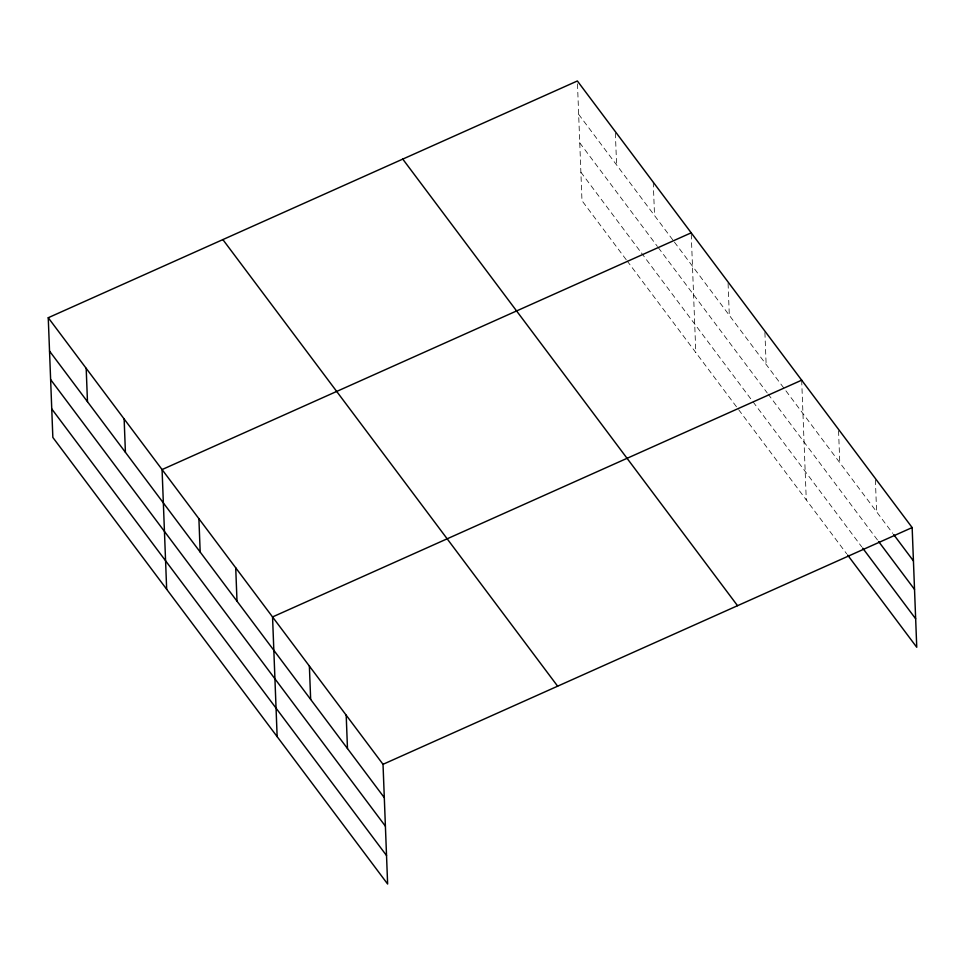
<?xml version="1.0" encoding="UTF-8"?>
<svg xmlns="http://www.w3.org/2000/svg" width="965" height="965" viewBox="0 0 965 965"><rect width="100%" height="100%" fill="white"/><g stroke="black" fill="none" stroke-linecap="round" stroke-linejoin="round"><path stroke-width="0.72" stroke-dasharray="4.83 3.62" d="M578.662 114.34L673.51 240.876M674.414 242.082L892.77 533.368M579.748 142.832L657.442 246.473M658.347 247.679L767.223 392.924M768.128 394.118L877.704 540.291M580.882 172.192L640.507 251.732M641.411 252.939L752.181 400.716M753.086 401.91L861.769 546.89M626.237 259.742L581.979 200.684L577.372 80.976M627.141 260.936L846.691 553.813M875.388 479.882L876.606 511.8M838.561 430.764L839.779 462.681M801.674 380.186L806.27 499.894M764.907 332.515L766.138 364.432M728.08 283.396L729.311 315.302M691.254 234.266L695.801 352.527M653.257 182.204L654.535 215.569M615.368 133.037L616.599 164.955"/><path stroke-width="1.45" d="M48.25 317.726L383.021 764.316L387.628 884.024L52.846 437.435L48.25 317.726L577.372 80.976L912.154 527.566L916.75 647.274L847.596 555.02M691.205 232.818L162.072 469.569L166.668 589.277M801.674 380.186L272.552 616.937L277.148 736.645M383.021 764.316L912.154 527.566M893.674 534.562L913.433 560.93M878.596 541.498L914.53 589.422M862.662 548.084L915.652 618.782M402.767 159.104L737.537 605.694M222.867 239.597L557.637 686.187M49.529 351.091L384.311 797.681M50.626 379.583L385.397 826.173M51.76 408.943L386.531 855.533M346.194 715.186L347.484 748.55M309.379 666.067L310.658 699.432M235.725 567.818L237.004 601.183M198.899 518.688L200.177 552.052M124.135 418.955L125.414 452.32M86.187 368.341L87.477 401.705"/></g></svg>
